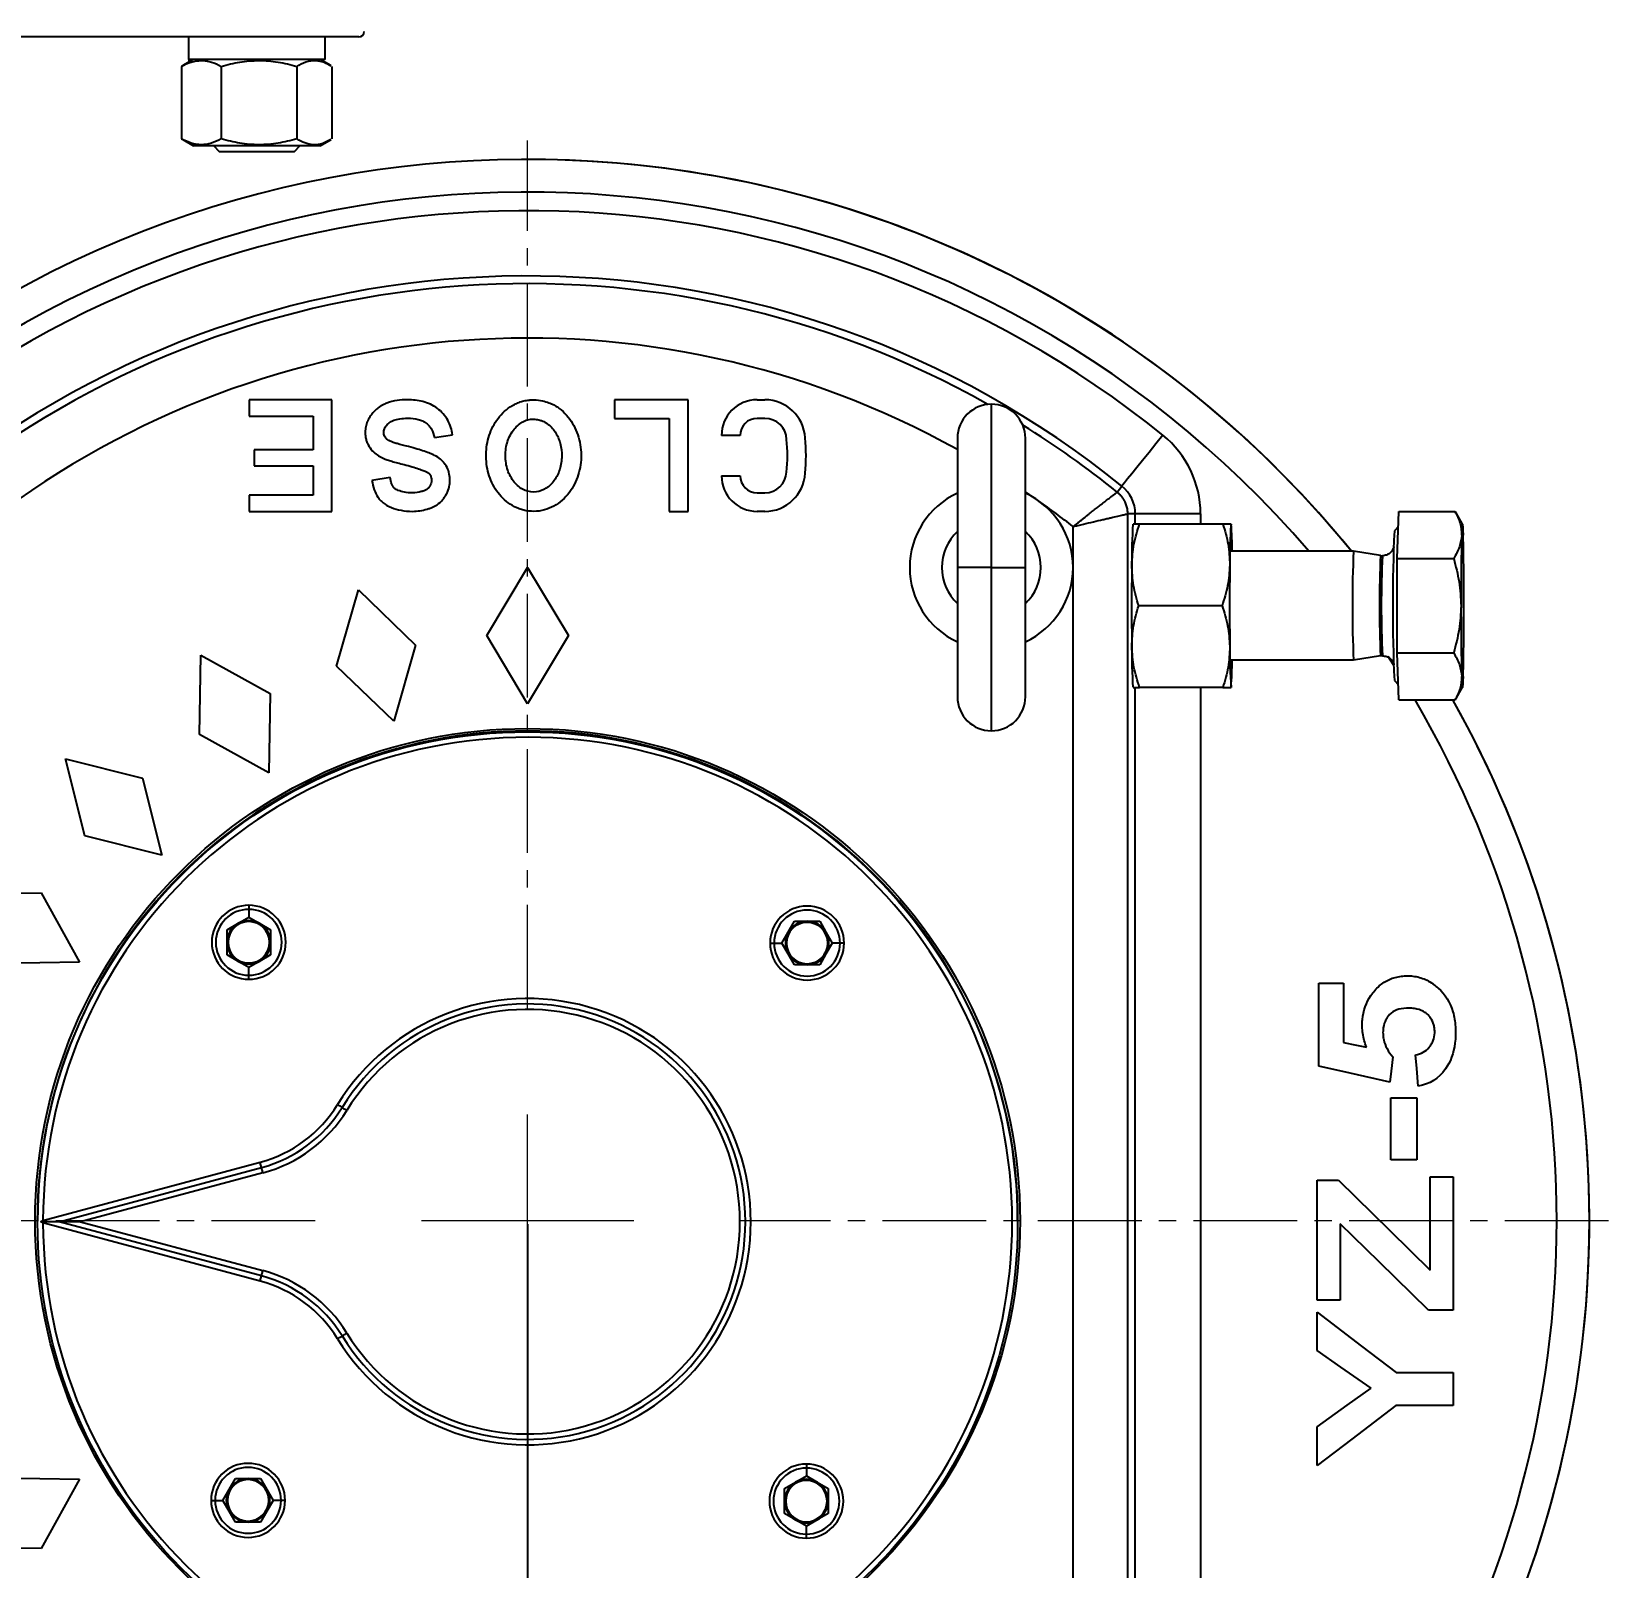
# Model space of a CAD drawing. Header units: millimetres. Extents: x 1663 to 4708, y 540 to 2693.
# Drawn here: x 4024.2 to 4313.8, y 1763.9 to 2046.1 of the extents above; entities that cross this region are included whole.
import ezdxf

# ---------------------------------------------------------------- set-up
doc = ezdxf.new("R2010")
doc.units = ezdxf.units.MM
doc.linetypes.add('CENTER2', pattern=[28.575, 19.05, -3.175, 3.175, -3.175])
doc.linetypes.add('点画线', pattern=[18, 12, -2, 2, -2])
doc.layers.add('中心线层', color=1, linetype='点画线', lineweight=18)
doc.styles.get("Standard").update_dxf_attribs({"font": 'arial.ttf'})
doc.styles.add('TH_GBDIM', font='simplex.shx', dxfattribs={"width": 0.707, "bigfont": 'hzfs.shx'})
doc.dimstyles.new('ISO-25$0', dxfattribs={"dimtxt": 2.5, "dimasz": 2.5, "dimexe": 1.25, "dimexo": 0.625, "dimtad": 1, "dimtxsty": 'Standard', "dimcen": 2.5, "dimdle": 5, "dimadec": 0, "dimazin": 0, "dimtfac": 1, "dimtmove": 0, "dimatfit": 3, "dimfxl": 0, "dimarcsym": 0})

# ---------------------------------------------------------------- blocks, each defined once
blk = doc.blocks.new('*U46')
at = {"layer": '中心线层', "color": 0, "linetype": 'CENTER2', "transparency": 16777216}
for p, q in [((0, 39), (0, 198.5)), ((-198.5, 0), (-39, 0)), ((39, 0), (198.5, 0)), ((0, -198.5), (0, -39))]:
    blk.add_line(p, q, dxfattribs=at)
at = {"layer": '中心线层', "color": 0, "linetype": 'Continuous', "transparency": 16777216}
for p, q in [((0, -19.5), (0, 19.5)), ((-19.5, 0), (19.5, 0))]:
    blk.add_line(p, q, dxfattribs=at)
blk = doc.blocks.new('*D70')
at = {"color": 1, "linetype": 'Continuous', "transparency": 16777216}
for p, q in [((3935.26, 1826.95), (3935.26, 1598.27)), ((4115.26, 1826.95), (4115.26, 1598.27)), ((4108.26, 1599.52), (3942.26, 1599.52))]:
    blk.add_line(p, q, dxfattribs=at)
at = {"color": 1, "transparency": 16777216}
for points in [[(3942.26, 1600.69), (3942.26, 1598.35), (3935.26, 1599.52)], [(4108.26, 1600.69), (4108.26, 1598.35), (4115.26, 1599.52)]]:
    blk.add_solid(points, dxfattribs=at)
at = {"layer": 'Defpoints', "color": 0, "transparency": 16777216}
for p in [(3935.26, 1827.57), (4115.26, 1827.57), (3935.26, 1599.52)]:
    blk.add_point(p, dxfattribs=at)
at = {"color": 1, "lineweight": 30, "transparency": 16777216, "insert": (4025.26, 1608.02), "char_height": 15, "attachment_point": 5, "style": 'TH_GBDIM'}
blk.add_mtext('180', dxfattribs=at)

msp = doc.modelspace()

# ---------------------------------------------------------------- linework, layer by layer
at = {"color": 7, "linetype": 'Continuous', "lineweight": 25}
for p, q in [((4084.261, 2045.071), (3786.261, 2045.071)), ((4052.987, 2045.051), (4052.987, 2040.951)), ((4078.087, 2040.951), (4078.087, 2045.051)), ((4051.929, 2039.782), (4051.688, 2039.663)), ((4051.688, 2039.663), (4051.688, 2026.34)), ((4053.912, 2040.951), (4051.918, 2039.8)), ((4078.087, 2040.951), (4052.987, 2040.951)), ((4053.078, 2040.951), (4053.024, 2040.438)), ((4059.004, 2039.663), (4059.004, 2026.34)), ((4072.853, 2039.663), (4072.853, 2026.34)), ((4079.156, 2039.8), (4077.162, 2040.951)), ((4079.386, 2026.34), (4079.386, 2039.663)), ((4051.688, 2026.34), (4051.929, 2026.225)), ((4051.916, 2026.204), (4053.912, 2025.051)), ((4077.162, 2025.051), (4053.912, 2025.051)), ((4057.62, 2025.051), (4058.62, 2024.051)), ((4072.455, 2024.051), (4073.455, 2025.051)), ((4077.162, 2025.051), (4079.158, 2026.204)), ((4058.62, 2024.051), (4072.455, 2024.051)), ((4079.293, 1978.413), (4064.133, 1978.413)), ((4064.133, 1978.413), (4064.133, 1975.423)), ((4079.293, 1957.904), (4079.293, 1978.413)), ((4144.722, 1978.406), (4131.245, 1978.406)), ((4131.245, 1978.406), (4131.245, 1974.962)), ((4144.722, 1957.904), (4144.722, 1978.406)), ((4157.421, 1978.404), (4158.845, 1978.404)), ((4064.133, 1975.423), (4075.854, 1975.423)), ((4075.854, 1975.423), (4075.854, 1969.233)), ((4131.245, 1974.962), (4141.278, 1974.962)), ((4141.278, 1974.962), (4141.278, 1957.904)), ((4158.845, 1974.987), (4157.421, 1974.987)), ((4098.141, 1971.449), (4101.489, 1971.971)), ((4154.289, 1971.855), (4150.872, 1971.855)), ((4194.184, 1971.343), (4194.184, 1947.593)), ((4206.684, 1947.593), (4206.684, 1971.343)), ((4065.071, 1969.233), (4065.071, 1966.244)), ((4075.854, 1969.233), (4065.071, 1969.233)), ((4065.071, 1966.244), (4075.854, 1966.244)), ((4075.854, 1966.244), (4075.854, 1960.893)), ((4090.029, 1964.131), (4086.683, 1963.602)), ((4150.872, 1964.453), (4154.289, 1964.453)), ((4064.133, 1960.893), (4064.133, 1957.904)), ((4075.854, 1960.893), (4064.133, 1960.893)), ((4157.421, 1961.321), (4158.845, 1961.321)), ((4223.513, 1961.454), (4224.406, 1962.558)), ((4064.133, 1957.904), (4079.293, 1957.904)), ((4141.278, 1957.904), (4144.722, 1957.904)), ((4158.845, 1957.904), (4157.421, 1957.904)), ((4274.984, 1949.231), (4275.245, 1957.891)), ((4275.245, 1957.891), (4285.604, 1957.891)), ((4285.748, 1957.595), (4285.604, 1957.891)), ((4215.434, 1947.593), (4215.434, 1955.107)), ((4225.433, 1957.432), (4225.433, 1697.709)), ((4226.853, 1957.432), (4225.433, 1957.432)), ((4238.851, 1957.432), (4226.853, 1957.432)), ((4242.955, 1955.571), (4227.637, 1955.571)), ((4275.159, 1955.037), (4274.441, 1954.319)), ((4286.952, 1955.564), (4285.772, 1957.608)), ((4266.947, 1950.571), (4244.455, 1950.571)), ((4271.902, 1949.786), (4266.947, 1950.571)), ((4274.984, 1949.231), (4285.342, 1949.231)), ((4274.984, 1931.91), (4274.984, 1949.231)), ((4107.761, 1935.071), (4115.261, 1947.571)), ((4115.261, 1947.571), (4122.761, 1935.071)), ((4194.184, 1947.593), (4194.184, 1923.843)), ((4206.684, 1923.843), (4206.684, 1947.593)), ((4215.434, 1707.548), (4215.434, 1947.593)), ((4080.194, 1929.467), (4084.203, 1943.482)), ((4084.203, 1943.482), (4094.683, 1933.349)), ((4242.804, 1940.571), (4227.486, 1940.571)), ((4115.261, 1922.571), (4107.761, 1935.071)), ((4122.761, 1935.071), (4115.261, 1922.571)), ((4094.683, 1933.349), (4090.673, 1919.334)), ((4274.984, 1931.91), (4285.342, 1931.91)), ((4275.245, 1923.25), (4274.984, 1931.91)), ((4055.016, 1916.918), (4055.261, 1931.494)), ((4055.261, 1931.494), (4068.006, 1924.418)), ((4090.673, 1919.334), (4080.194, 1929.467)), ((4266.947, 1930.571), (4244.455, 1930.571)), ((4271.902, 1931.355), (4266.947, 1930.571)), ((4274.441, 1926.823), (4275.159, 1926.105)), ((4068.006, 1924.418), (4067.761, 1909.843)), ((4242.955, 1925.571), (4227.637, 1925.571)), ((4275.245, 1923.25), (4285.604, 1923.25)), ((4285.604, 1923.25), (4285.748, 1923.547)), ((4285.772, 1923.533), (4286.952, 1925.578)), ((4067.761, 1909.843), (4055.016, 1916.918)), ((4033.944, 1898.281), (4030.408, 1912.423)), ((4030.408, 1912.423), (4044.55, 1908.888)), ((4044.55, 1908.888), (4048.086, 1894.746)), ((4048.086, 1894.746), (4033.944, 1898.281)), ((4011.338, 1887.571), (4025.913, 1887.816)), ((4025.913, 1887.816), (4032.989, 1875.071)), ((4062.064, 1882.189), (4064.064, 1883.344)), ((4064.064, 1884.784), (4064.064, 1883.344)), ((4064.064, 1883.344), (4066.064, 1882.189)), ((4163.13, 1880.589), (4164.285, 1882.589)), ((4164.285, 1882.589), (4166.595, 1882.589)), ((4166.595, 1882.589), (4168.904, 1882.589)), ((4168.904, 1882.589), (4170.059, 1880.589)), ((4060.064, 1881.034), (4062.064, 1882.189)), ((4060.064, 1878.725), (4060.064, 1881.034)), ((4066.064, 1882.189), (4068.064, 1881.034)), ((4068.064, 1881.034), (4068.064, 1878.725)), ((4161.976, 1878.589), (4163.13, 1880.589)), ((4170.059, 1880.589), (4171.213, 1878.589)), ((4060.064, 1876.416), (4060.064, 1878.725)), ((4068.064, 1878.725), (4068.064, 1876.416)), ((4160.536, 1878.589), (4161.976, 1878.589)), ((4163.13, 1876.589), (4161.976, 1878.589)), ((4171.213, 1878.589), (4170.059, 1876.589)), ((4172.653, 1878.589), (4171.213, 1878.589)), ((4032.989, 1875.071), (4018.413, 1874.825)), ((4062.064, 1875.261), (4060.064, 1876.416)), ((4064.064, 1874.106), (4062.064, 1875.261)), ((4066.064, 1875.261), (4064.064, 1874.106)), ((4064.064, 1872.666), (4064.064, 1874.106)), ((4068.064, 1876.416), (4066.064, 1875.261)), ((4164.285, 1874.589), (4163.13, 1876.589)), ((4166.595, 1874.589), (4164.285, 1874.589)), ((4168.904, 1874.589), (4166.595, 1874.589)), ((4170.059, 1876.589), (4168.904, 1874.589)), ((4260.6, 1855.961), (4260.6, 1871.237)), ((4260.6, 1871.237), (4265.09, 1871.237)), ((4265.09, 1871.237), (4265.09, 1860.339)), ((4273.8, 1838.781), (4273.8, 1850.127)), ((4273.8, 1850.127), (4278.591, 1850.127)), ((4278.591, 1850.127), (4278.591, 1838.781)), ((4026.261, 1827.623), (4066.134, 1838.307)), ((4029.261, 1827.392), (4066.393, 1837.341)), ((4066.652, 1836.375), (4033.125, 1827.392)), ((4278.591, 1838.781), (4273.8, 1838.781)), ((4260.261, 1812.946), (4260.261, 1834.997)), ((4260.261, 1834.997), (4264.182, 1834.997)), ((4281.047, 1835.629), (4285.261, 1835.629)), ((4281.047, 1818.495), (4281.047, 1835.629)), ((4285.261, 1835.629), (4285.261, 1811.158)), ((4026.323, 1827.392), (4025.829, 1827.392)), ((4029.261, 1827.392), (4026.323, 1827.392)), ((4066.393, 1817.442), (4029.261, 1827.392)), ((4033.125, 1827.392), (4029.261, 1827.392)), ((4033.125, 1827.392), (4066.652, 1818.408)), ((4066.134, 1816.476), (4026.261, 1827.16)), ((4264.489, 1826.981), (4264.489, 1812.946)), ((4264.489, 1812.946), (4260.261, 1812.946)), ((4260.261, 1803.743), (4260.261, 1810.749)), ((4285.261, 1811.158), (4280.708, 1811.158)), ((4274.773, 1799.674), (4285.261, 1799.674)), ((4285.261, 1799.674), (4285.261, 1793.608)), ((4285.261, 1793.608), (4274.741, 1793.608)), ((4260.261, 1782.571), (4260.261, 1789.7)), ((4166.458, 1782.117), (4166.458, 1780.677)), ((4018.413, 1780.316), (4032.989, 1780.071)), ((4032.989, 1780.071), (4025.913, 1767.325)), ((4059.309, 1776.195), (4060.464, 1778.195)), ((4060.464, 1778.195), (4061.618, 1780.195)), ((4061.618, 1780.195), (4063.928, 1780.195)), ((4063.928, 1780.195), (4066.237, 1780.195)), ((4066.237, 1780.195), (4067.392, 1778.195)), ((4067.392, 1778.195), (4068.547, 1776.195)), ((4162.458, 1778.368), (4164.458, 1779.522)), ((4162.458, 1776.058), (4162.458, 1778.368)), ((4164.458, 1779.522), (4166.458, 1780.677)), ((4166.458, 1780.677), (4168.458, 1779.522)), ((4168.458, 1779.522), (4170.458, 1778.368)), ((4170.458, 1778.368), (4170.458, 1776.058)), ((4057.869, 1776.195), (4059.309, 1776.195)), ((4060.464, 1774.195), (4059.309, 1776.195)), ((4068.547, 1776.195), (4067.392, 1774.195)), ((4069.987, 1776.195), (4068.547, 1776.195)), ((4162.458, 1773.749), (4162.458, 1776.058)), ((4170.458, 1776.058), (4170.458, 1773.749)), ((4061.618, 1772.195), (4060.464, 1774.195)), ((4067.392, 1774.195), (4066.237, 1772.195)), ((4164.458, 1772.594), (4162.458, 1773.749)), ((4166.458, 1771.439), (4164.458, 1772.594)), ((4168.458, 1772.594), (4166.458, 1771.439)), ((4170.458, 1773.749), (4168.458, 1772.594)), ((4063.928, 1772.195), (4061.618, 1772.195)), ((4066.237, 1772.195), (4063.928, 1772.195)), ((4166.458, 1769.999), (4166.458, 1771.439)), ((4025.913, 1767.325), (4011.338, 1767.571))]:
    msp.add_line(p, q, dxfattribs=at)
at = {"color": 8, "linetype": 'Continuous', "lineweight": 25}
for p, q in [((4200.434, 1947.593), (4200.434, 1977.593)), ((4209.115, 1959.826), (4206.684, 1961.518)), ((4226.853, 1955.571), (4226.853, 1957.432)), ((4238.851, 1957.432), (4238.851, 1955.571)), ((4200.434, 1947.593), (4194.184, 1947.593)), ((4200.434, 1917.593), (4200.434, 1947.593)), ((4200.434, 1947.593), (4206.684, 1947.593)), ((4274.299, 1929.688), (4273.294, 1931.236)), ((4226.853, 1729.571), (4226.853, 1925.571)), ((4238.851, 1925.571), (4238.851, 1729.571)), ((4064.064, 1885.525), (4064.064, 1884.784)), ((4159.795, 1878.589), (4160.536, 1878.589)), ((4173.395, 1878.589), (4172.653, 1878.589)), ((4064.064, 1871.925), (4064.064, 1872.666)), ((4166.458, 1782.858), (4166.458, 1782.117)), ((4057.128, 1776.195), (4057.869, 1776.195)), ((4070.728, 1776.195), (4069.987, 1776.195)), ((4166.458, 1769.258), (4166.458, 1769.999))]:
    msp.add_line(p, q, dxfattribs=at)
at = {"color": 7, "linetype": 'Continuous', "lineweight": 25, "flags": 128}
for points in [[(4231.95, 1971.888), (4230.654, 1970.286), (4229.397, 1968.731), (4228.215, 1967.27), (4227.145, 1965.946), (4226.217, 1964.798), (4225.46, 1963.862), (4224.895, 1963.164), (4224.541, 1962.725), (4224.406, 1962.558)], [(4286.813, 1953.561), (4286.843, 1954.429), (4286.876, 1955.06), (4286.909, 1955.442), (4286.944, 1955.571), (4286.978, 1955.442), (4287.011, 1955.06), (4287.044, 1954.429), (4287.075, 1953.561)], [(4287.075, 1927.58), (4287.044, 1926.712), (4287.011, 1926.082), (4286.978, 1925.699), (4286.944, 1925.571), (4286.909, 1925.699), (4286.876, 1926.082), (4286.843, 1926.712), (4286.813, 1927.58)], [(4265.09, 1860.339), (4267.468, 1859.834), (4269.336, 1859.437)], [(4274.178, 1857.688), (4273.863, 1855.063), (4273.615, 1853.001)], [(4278.834, 1852.308), (4278.554, 1855.528), (4278.335, 1858.058)], [(4273.615, 1853.001), (4266.327, 1854.659), (4260.6, 1855.961)], [(4081.207, 1848.375), (4081.19, 1848.385), (4081.142, 1848.415), (4081.063, 1848.463), (4080.957, 1848.528), (4080.828, 1848.608), (4080.681, 1848.699), (4080.521, 1848.797), (4080.355, 1848.899)], [(4081.207, 1848.375), (4081.223, 1848.365), (4081.271, 1848.335), (4081.35, 1848.286), (4081.456, 1848.221), (4081.585, 1848.142), (4081.732, 1848.051), (4081.892, 1847.952), (4082.058, 1847.85)], [(4066.393, 1837.341), (4066.388, 1837.36), (4066.373, 1837.415), (4066.349, 1837.504), (4066.317, 1837.624), (4066.278, 1837.77), (4066.233, 1837.937), (4066.185, 1838.118), (4066.134, 1838.307)], [(4066.652, 1836.375), (4066.601, 1836.564), (4066.553, 1836.745), (4066.508, 1836.912), (4066.469, 1837.058), (4066.437, 1837.178), (4066.413, 1837.267), (4066.398, 1837.322), (4066.393, 1837.341)], [(4264.182, 1834.997), (4273.626, 1825.756), (4281.047, 1818.495)], [(4026.323, 1827.392), (4026.316, 1827.42), (4026.308, 1827.449), (4026.3, 1827.477), (4026.293, 1827.506), (4026.285, 1827.535), (4026.277, 1827.565), (4026.269, 1827.594), (4026.261, 1827.623)], [(4026.261, 1827.16), (4026.269, 1827.189), (4026.277, 1827.218), (4026.285, 1827.248), (4026.293, 1827.277), (4026.3, 1827.306), (4026.308, 1827.334), (4026.316, 1827.363), (4026.323, 1827.392)], [(4280.708, 1811.158), (4271.625, 1820.019), (4264.489, 1826.981)], [(4066.134, 1816.476), (4066.185, 1816.665), (4066.233, 1816.846), (4066.278, 1817.013), (4066.317, 1817.159), (4066.349, 1817.279), (4066.373, 1817.369), (4066.388, 1817.423), (4066.393, 1817.442)], [(4066.393, 1817.442), (4066.398, 1817.461), (4066.413, 1817.516), (4066.437, 1817.605), (4066.469, 1817.725), (4066.508, 1817.871), (4066.553, 1818.038), (4066.601, 1818.22), (4066.652, 1818.408)], [(4260.261, 1810.749), (4268.388, 1804.547), (4274.773, 1799.674)], [(4080.355, 1805.884), (4080.521, 1805.986), (4080.681, 1806.085), (4080.828, 1806.175), (4080.957, 1806.255), (4081.063, 1806.32), (4081.142, 1806.368), (4081.19, 1806.398), (4081.207, 1806.408)], [(4081.207, 1806.408), (4081.223, 1806.418), (4081.271, 1806.448), (4081.35, 1806.497), (4081.456, 1806.562), (4081.585, 1806.642), (4081.732, 1806.732), (4081.892, 1806.831), (4082.058, 1806.933)], [(4270.155, 1796.791), (4264.614, 1800.684), (4260.261, 1803.743)], [(4260.261, 1789.7), (4265.802, 1793.671), (4270.155, 1796.791)], [(4274.741, 1793.608), (4266.632, 1787.427), (4260.261, 1782.571)]]:
    msp.add_lwpolyline(points, dxfattribs=at)
at = {"color": 7, "linetype": 'Continuous', "lineweight": 25}
for centre, radius in [((4115.261, 1827.571), 90.437), ((4115.261, 1827.392), 90)]:
    msp.add_circle(centre, radius, dxfattribs=at)
for centre, radius, start, end in [((4084.261, 2046.071), 1, 270, 0), ((4115.261, 1827.571), 195, 39.1069, 123.45501), ((4115.261, 1827.571), 195, 39.1069, 90), ((4115.261, 1827.571), 173.592, 51.04259, 127.38681), ((4157.421, 1971.855), 6.549, 90, 180), ((4158.845, 1971.001), 7.403, 3.06427, 90), ((4200.434, 1971.343), 6.25, 90, 180), ((4200.434, 1971.343), 6.25, 0, 90), ((4157.421, 1971.855), 3.132, 90, 180), ((4158.843, 1970.996), 3.991, 1.6313, 89.97214), ((4131.715, 1968.144), 31.258, 354.44316, 5.44553), ((4131.933, 1968.154), 34.457, 354.59957, 5.40043), ((4220.261, 1957.432), 18.59, 0, 51.04259), ((4157.421, 1964.453), 6.549, 180, 270), ((4157.421, 1964.453), 3.132, 180, 270), ((4158.845, 1965.307), 3.986, 270, 357.2677), ((4158.845, 1965.307), 7.403, 270, 356.93573), ((4200.434, 1947.593), 15, 114.62432, 245.37568), ((4200.434, 1947.593), 15, 294.62432, 65.37568), ((4220.261, 1957.432), 6.592, 0, 51.04259), ((4115.261, 1827.571), 162.173, 51.85219, 54.63893), ((4314.102, 1949.254), 87.888, 175.88319, 180.77166), ((4325.513, 1949.367), 81.305, 175.62383, 180.91341), ((4202.118, 1951.415), 42.531, 358.86253, 5.60726), ((4200.434, 1947.593), 9.1, 133.37837, 226.62163), ((4200.434, 1947.593), 9.1, 313.37837, 46.62163), ((4589.35, 1940.571), 315.208, 177.50024, 182.49976), ((4791.044, 1941.985), 504.364, 178.68479, 180.16062), ((3783.071, 1941.987), 504.137, 359.83905, 1.31554), ((4497.441, 1940.571), 230.711, 177.51578, 182.48422), ((4484.291, 1940.571), 212.589, 177.5156, 182.4844), ((4272.246, 1951.957), 2.198, 260.99777, 270.00255), ((4484.023, 1940.571), 211.977, 177.51574, 182.48426), ((5018.393, 1940.571), 792.207, 179.45756, 180.54244), ((5036.333, 1940.571), 792.15, 179.457521, 180.542479), ((4791.044, 1939.157), 504.365, 179.83939, 181.31521), ((3783.07, 1939.155), 504.137, 358.68446, 0.16095), ((4314.102, 1931.887), 87.888, 179.22834, 184.11681), ((4325.513, 1931.775), 81.304, 179.08657, 184.37619), ((4184.857, 1930.4), 59.784, 355.36661, 0.1636), ((4272.246, 1929.183), 2.2, 90.00128, 98.9984), ((4200.434, 1923.843), 6.25, 180, 270), ((4200.434, 1923.843), 6.25, 270, 0), ((4115.261, 1827.571), 195, 337.5438, 29.38424), ((4115.261, 1827.571), 195, 330.61576, 29.38424), ((4115.261, 1827.571), 195, 330.61576, 29.38424), ((4115.261, 1827.571), 90, 90, 180.05702), ((4115.261, 1827.571), 90, 359.94298, 90), ((4115.261, 1827.392), 89, 180.14904, 179.85096), ((4064.064, 1878.725), 6.8, 90, 180), ((4064.064, 1878.725), 6.8, 270, 90), ((4166.595, 1878.589), 6.8, 90, 180), ((4166.595, 1878.589), 6.8, 0, 90), ((4064.064, 1878.725), 6.059, 90, 270), ((4064.064, 1878.725), 3.8, 0, 180), ((4064.064, 1878.725), 4, 60, 120), ((4064.064, 1878.725), 6.059, 270, 90), ((4166.595, 1878.589), 6.059, 0, 180), ((4166.595, 1878.589), 4, 90, 150), ((4166.595, 1878.589), 4, 30, 90), ((4064.064, 1878.725), 4, 120, 180), ((4064.064, 1878.725), 4, 0, 60), ((4166.595, 1878.589), 4, 150, 210), ((4166.595, 1878.589), 3.8, 90, 270), ((4166.595, 1878.589), 3.8, 270, 90), ((4166.595, 1878.589), 4, 330, 30), ((4064.064, 1878.725), 6.8, 180, 270), ((4064.064, 1878.725), 4, 180, 240), ((4064.064, 1878.725), 3.8, 180, 0), ((4064.064, 1878.725), 4, 300, 0), ((4166.595, 1878.589), 6.8, 180, 0), ((4166.595, 1878.589), 6.059, 180, 0), ((4064.064, 1878.725), 4, 240, 300), ((4166.595, 1878.589), 4, 210, 270), ((4166.595, 1878.589), 4, 270, 330), ((4115.261, 1827.392), 41, 211.63989, 148.36011), ((4115.261, 1827.392), 40, 211.63989, 148.36011), ((4115.261, 1827.392), 39, 211.63989, 148.36011), ((4059.923, 1861.489), 24, 285, 328.36011), ((4059.923, 1861.489), 25, 285, 328.36011), ((4059.923, 1861.489), 26, 285, 328.36011), ((4059.923, 1793.294), 24, 31.63989, 75), ((4059.923, 1793.294), 25, 31.63989, 75), ((4059.923, 1793.294), 26, 31.63989, 75), ((4063.928, 1776.195), 6.8, 0, 180), ((4063.928, 1776.195), 6.059, 0, 180), ((4166.458, 1776.058), 6.8, 90, 270), ((4166.458, 1776.058), 6.059, 90, 270), ((4166.458, 1776.058), 6.8, 0, 90), ((4166.458, 1776.058), 6.059, 270, 90), ((4063.928, 1776.195), 4, 150, 210), ((4063.928, 1776.195), 3.8, 90, 270), ((4063.928, 1776.195), 4, 90, 150), ((4063.928, 1776.195), 4, 30, 90), ((4063.928, 1776.195), 3.8, 270, 90), ((4063.928, 1776.195), 4, 330, 30), ((4166.458, 1776.058), 4, 120, 180), ((4166.458, 1776.058), 3.8, 0, 180), ((4166.458, 1776.058), 4, 60, 120), ((4166.458, 1776.058), 4, 0, 60), ((4063.928, 1776.195), 6.8, 180, 270), ((4063.928, 1776.195), 6.059, 180, 0), ((4063.928, 1776.195), 6.8, 270, 0), ((4166.458, 1776.058), 4, 180, 240), ((4166.458, 1776.058), 3.8, 180, 0), ((4166.458, 1776.058), 6.8, 270, 0), ((4166.458, 1776.058), 4, 300, 0), ((4063.928, 1776.195), 4, 210, 270), ((4063.928, 1776.195), 4, 270, 330), ((4166.458, 1776.058), 4, 240, 300)]:
    msp.add_arc(centre, radius, start, end, dxfattribs=at)
at = {"color": 8, "linetype": 'Continuous', "lineweight": 25}
for radius, start, end in [(189, 40.60147, 124.66541), (185.59, 51.04259, 125.39662), (172.172, 60.59444, 127.38681), (162.173, 60.87875, 127.38681), (172.172, 51.04259, 58.11934), (189, 329.58625, 30.41375)]:
    msp.add_arc((4115.261, 1827.571), radius, start, end, dxfattribs=at)
at = {"color": 7, "linetype": 'Continuous', "lineweight": 25}
for points, knots in [([(4051.688, 2039.663), (4052.285, 2039.99), (4052.887, 2040.259), (4054.103, 2040.632), (4054.717, 2040.734), (4055.65, 2040.735), (4055.962, 2040.71), (4056.58, 2040.612), (4056.887, 2040.54), (4057.803, 2040.26), (4058.406, 2039.99), (4059.004, 2039.663)], [0, 0, 0, 0, 0.25, 0.25, 0.5, 0.5, 0.625, 0.625, 0.75, 0.75, 1, 1, 1, 1]), ([(4059.004, 2039.663), (4060.134, 2039.99), (4061.273, 2040.259), (4063.575, 2040.632), (4064.737, 2040.734), (4066.504, 2040.735), (4067.095, 2040.71), (4068.265, 2040.612), (4068.846, 2040.54), (4070.579, 2040.26), (4071.721, 2039.99), (4072.853, 2039.663)], [0, 0, 0, 0, 0.25, 0.25, 0.5, 0.5, 0.625, 0.625, 0.75, 0.75, 1, 1, 1, 1]), ([(4072.853, 2039.663), (4073.42, 2039.973), (4074.566, 2040.599), (4076.265, 2040.825), (4077.807, 2040.516), (4078.723, 2040.013), (4079.145, 2039.782)], [0, 0, 0, 0, 0.27487, 0.5557011, 0.7950175, 1, 1, 1, 1]), ([(4059.004, 2026.34), (4058.406, 2026.013), (4057.805, 2025.744), (4056.589, 2025.371), (4055.975, 2025.269), (4055.042, 2025.267), (4054.729, 2025.292), (4054.111, 2025.39), (4053.804, 2025.463), (4052.889, 2025.743), (4052.286, 2026.013), (4051.688, 2026.34)], [0, 0, 0, 0, 0.25, 0.25, 0.5, 0.5, 0.625, 0.625, 0.75, 0.75, 1, 1, 1, 1]), ([(4072.853, 2026.34), (4071.722, 2026.013), (4070.583, 2025.744), (4068.282, 2025.371), (4067.119, 2025.269), (4065.353, 2025.267), (4064.761, 2025.292), (4063.591, 2025.39), (4063.01, 2025.463), (4061.277, 2025.743), (4060.136, 2026.013), (4059.004, 2026.34)], [0, 0, 0, 0, 0.25, 0.25, 0.5, 0.5, 0.625, 0.625, 0.75, 0.75, 1, 1, 1, 1]), ([(4079.146, 2026.225), (4078.658, 2025.961), (4077.591, 2025.384), (4075.974, 2025.177), (4074.35, 2025.511), (4073.355, 2026.062), (4072.853, 2026.34)], [0, 0, 0, 0, 0.23618419, 0.51698793, 0.75628114, 1, 1, 1, 1]), ([(4093.222, 1978.396), (4092.563, 1978.403), (4091.92, 1978.367), (4090.658, 1978.181), (4090.032, 1978.029), (4089.112, 1977.67), (4088.806, 1977.527), (4088.359, 1977.271), (4088.211, 1977.179), (4087.994, 1977.029), (4087.919, 1976.975), (4087.826, 1976.906), (4087.798, 1976.885), (4087.742, 1976.842), (4087.714, 1976.819), (4087.458, 1976.616), (4087.237, 1976.417), (4086.814, 1975.976), (4086.613, 1975.733), (4086.247, 1975.206), (4086.081, 1974.918), (4085.803, 1974.313), (4085.691, 1973.995), (4085.527, 1973.342), (4085.477, 1973.014), (4085.45, 1972.606), (4085.447, 1972.525), (4085.444, 1972.403), (4085.443, 1972.364), (4085.443, 1972.28), (4085.444, 1972.214), (4085.453, 1971.931), (4085.476, 1971.701), (4085.559, 1971.239), (4085.619, 1971.009), (4085.771, 1970.563), (4085.865, 1970.345), (4086.185, 1969.728), (4086.453, 1969.362), (4087.031, 1968.741), (4087.342, 1968.483), (4087.971, 1968.049), (4088.292, 1967.87), (4088.614, 1967.717)], [0, 0, 0, 0, 0.125, 0.125, 0.25, 0.25, 0.3125, 0.3125, 0.34375, 0.34375, 0.359375, 0.359375, 0.3671875, 0.3671875, 0.375, 0.375, 0.4375, 0.4375, 0.5, 0.5, 0.5625, 0.5625, 0.625, 0.625, 0.6875, 0.6875, 0.703125, 0.703125, 0.7109375, 0.7109375, 0.71875, 0.71875, 0.75, 0.75, 0.78125, 0.78125, 0.8125, 0.8125, 0.875, 0.875, 0.9375, 0.9375, 1, 1, 1, 1]), ([(4098.697, 1976.81), (4098.291, 1977.124), (4097.856, 1977.384), (4096.957, 1977.805), (4096.498, 1977.965), (4095.108, 1978.324), (4094.174, 1978.406), (4093.222, 1978.396)], [0, 0, 0, 0, 0.25, 0.25, 0.5, 0.5, 1, 1, 1, 1]), ([(4115.005, 1958.026), (4114.707, 1958.08), (4114.413, 1958.152), (4113.833, 1958.33), (4113.547, 1958.437), (4112.719, 1958.802), (4112.2, 1959.105), (4111.241, 1959.808), (4110.799, 1960.209), (4110.001, 1961.083), (4109.646, 1961.555), (4108.71, 1963.051), (4108.258, 1964.156), (4107.7, 1966.448), (4107.592, 1967.642), (4107.721, 1970.003), (4107.958, 1971.175), (4108.774, 1973.386), (4109.356, 1974.428), (4110.486, 1975.788), (4110.906, 1976.209), (4111.829, 1976.961), (4112.33, 1977.29), (4113.131, 1977.698), (4113.407, 1977.82), (4113.972, 1978.032), (4114.262, 1978.122), (4114.873, 1978.269), (4115.194, 1978.326), (4115.606, 1978.37), (4115.688, 1978.378), (4115.855, 1978.391), (4115.938, 1978.397), (4116.223, 1978.408), (4116.463, 1978.408), (4116.863, 1978.398)], [0, 0, 0, 0, 0.03125, 0.03125, 0.0625, 0.0625, 0.125, 0.125, 0.1875, 0.1875, 0.25, 0.25, 0.375, 0.375, 0.5, 0.5, 0.625, 0.625, 0.75, 0.75, 0.8125, 0.8125, 0.875, 0.875, 0.90625, 0.90625, 0.9375, 0.9375, 0.96875, 0.96875, 0.9765625, 0.9765625, 0.984375, 0.984375, 1, 1, 1, 1]), ([(4116.863, 1978.398), (4117.99, 1978.237), (4118.759, 1978.036), (4119.706, 1977.651), (4119.987, 1977.509), (4120.534, 1977.192), (4120.797, 1977.018), (4122.057, 1976.085), (4122.884, 1975.133), (4123.834, 1973.536), (4124.103, 1972.977), (4124.546, 1971.819), (4124.719, 1971.22), (4125.097, 1969.396), (4125.159, 1968.137), (4124.902, 1965.662), (4124.583, 1964.444), (4123.82, 1962.752), (4123.518, 1962.21), (4122.817, 1961.187), (4122.418, 1960.708), (4121.529, 1959.837), (4121.04, 1959.446), (4119.969, 1958.776), (4119.395, 1958.502), (4118.192, 1958.098), (4117.56, 1957.968), (4116.275, 1957.875), (4115.633, 1957.911), (4115.005, 1958.026)], [0, 0, 0, 0, 0.0625, 0.0625, 0.09375, 0.09375, 0.125, 0.125, 0.25, 0.25, 0.3125, 0.3125, 0.375, 0.375, 0.5, 0.5, 0.625, 0.625, 0.6875, 0.6875, 0.75, 0.75, 0.8125, 0.8125, 0.875, 0.875, 0.9375, 0.9375, 1, 1, 1, 1]), ([(4101.489, 1971.971), (4101.417, 1972.433), (4101.309, 1972.891), (4101.012, 1973.788), (4100.821, 1974.227), (4100.352, 1975.064), (4100.072, 1975.463), (4099.437, 1976.192), (4099.081, 1976.522), (4098.697, 1976.81)], [0, 0, 0, 0, 0.25, 0.25, 0.5, 0.5, 0.75, 0.75, 1, 1, 1, 1]), ([(4090.043, 1970.79), (4089.682, 1970.963), (4089.407, 1971.157), (4089.011, 1971.591), (4088.893, 1971.829), (4088.829, 1972.213), (4088.828, 1972.349), (4088.847, 1972.611), (4088.868, 1972.739), (4088.931, 1972.982), (4088.975, 1973.102), (4089.083, 1973.333), (4089.147, 1973.443), (4089.376, 1973.768), (4089.572, 1973.969), (4089.933, 1974.254), (4090.064, 1974.344), (4090.351, 1974.506), (4090.506, 1974.578), (4091.009, 1974.771), (4091.388, 1974.865), (4092.24, 1974.987), (4092.708, 1975.014), (4093.221, 1975.007)], [0, 0, 0, 0, 0.125, 0.125, 0.25, 0.25, 0.3125, 0.3125, 0.375, 0.375, 0.4375, 0.4375, 0.5, 0.5, 0.625, 0.625, 0.6875, 0.6875, 0.75, 0.75, 0.875, 0.875, 1, 1, 1, 1]), ([(4093.221, 1975.007), (4093.957, 1975.017), (4094.608, 1974.952), (4095.462, 1974.734), (4095.725, 1974.641), (4096.209, 1974.414), (4096.433, 1974.278), (4096.633, 1974.123)], [0, 0, 0, 0, 0.5, 0.5, 0.75, 0.75, 1, 1, 1, 1]), ([(4096.633, 1974.123), (4096.755, 1974.032), (4096.849, 1973.953), (4097.03, 1973.785), (4097.117, 1973.696), (4097.361, 1973.417), (4097.504, 1973.215), (4097.878, 1972.548), (4098.05, 1972.034), (4098.141, 1971.449)], [0, 0, 0, 0, 0.125, 0.125, 0.25, 0.25, 0.5, 0.5, 1, 1, 1, 1]), ([(4116.876, 1961.481), (4116.186, 1961.392), (4115.477, 1961.487), (4114.152, 1962.026), (4113.529, 1962.473), (4112.468, 1963.649), (4112.032, 1964.375), (4111.413, 1965.997), (4111.232, 1966.89), (4111.155, 1968.694), (4111.261, 1969.606), (4111.739, 1971.306), (4112.114, 1972.091), (4112.831, 1973.079), (4113.094, 1973.377), (4113.662, 1973.896), (4113.968, 1974.12), (4114.607, 1974.482), (4114.94, 1974.623), (4115.443, 1974.762), (4115.614, 1974.797), (4115.855, 1974.829), (4115.904, 1974.835), (4115.98, 1974.842), (4116.005, 1974.845), (4116.057, 1974.849), (4116.083, 1974.851), (4116.146, 1974.855), (4116.178, 1974.857), (4116.311, 1974.859), (4116.41, 1974.859), (4116.561, 1974.856)], [0, 0, 0, 0, 0.125, 0.125, 0.25, 0.25, 0.375, 0.375, 0.5, 0.5, 0.625, 0.625, 0.75, 0.75, 0.8125, 0.8125, 0.875, 0.875, 0.9375, 0.9375, 0.96875, 0.96875, 0.9765625, 0.9765625, 0.9804688, 0.9804688, 0.984375, 0.984375, 0.9921875, 0.9921875, 1, 1, 1, 1]), ([(4116.561, 1974.856), (4116.964, 1974.794), (4117.272, 1974.73), (4117.746, 1974.608), (4117.909, 1974.553), (4118.185, 1974.441), (4118.298, 1974.385), (4118.581, 1974.226), (4118.721, 1974.136), (4119.409, 1973.647), (4119.903, 1973.127), (4120.716, 1971.891), (4121.036, 1971.176), (4121.458, 1969.646), (4121.56, 1968.832), (4121.533, 1967.207), (4121.406, 1966.397), (4120.934, 1964.89), (4120.593, 1964.192), (4119.742, 1963.004), (4119.231, 1962.509), (4118.11, 1961.788), (4117.496, 1961.561), (4116.876, 1961.481)], [0, 0, 0, 0, 0.03125, 0.03125, 0.0625, 0.0625, 0.09375, 0.09375, 0.125, 0.125, 0.25, 0.25, 0.375, 0.375, 0.5, 0.5, 0.625, 0.625, 0.75, 0.75, 0.875, 0.875, 1, 1, 1, 1]), ([(4093.396, 1969.801), (4092.574, 1970.001), (4091.886, 1970.183), (4091.056, 1970.427), (4090.814, 1970.504), (4090.499, 1970.611), (4090.405, 1970.644), (4090.229, 1970.711), (4090.144, 1970.746), (4090.043, 1970.79)], [0, 0, 0, 0, 0.5, 0.5, 0.75, 0.75, 0.875, 0.875, 1, 1, 1, 1]), ([(4098.175, 1968.198), (4097.939, 1968.314), (4097.667, 1968.434), (4097.038, 1968.684), (4096.684, 1968.812), (4095.498, 1969.211), (4094.548, 1969.493), (4093.396, 1969.801)], [0, 0, 0, 0, 0.25, 0.25, 0.5, 0.5, 1, 1, 1, 1]), ([(4088.614, 1967.717), (4088.798, 1967.636), (4088.948, 1967.574), (4089.224, 1967.468), (4089.352, 1967.423), (4089.751, 1967.285), (4090.038, 1967.195), (4090.977, 1966.918), (4091.713, 1966.723), (4092.577, 1966.513)], [0, 0, 0, 0, 0.125, 0.125, 0.25, 0.25, 0.5, 0.5, 1, 1, 1, 1]), ([(4092.577, 1966.513), (4093.636, 1966.229), (4094.523, 1965.965), (4095.566, 1965.613), (4095.866, 1965.503), (4096.233, 1965.357), (4096.342, 1965.312), (4096.531, 1965.229), (4096.611, 1965.191), (4096.672, 1965.161)], [0, 0, 0, 0, 0.5, 0.5, 0.75, 0.75, 0.875, 0.875, 1, 1, 1, 1]), ([(4098.929, 1959.329), (4099.278, 1959.622), (4099.589, 1959.941), (4099.994, 1960.47), (4100.119, 1960.655), (4100.348, 1961.045), (4100.453, 1961.251), (4100.727, 1961.88), (4100.858, 1962.317), (4100.969, 1962.987), (4100.992, 1963.212), (4101.007, 1963.667), (4101.001, 1963.895), (4100.944, 1964.559), (4100.855, 1964.982), (4100.575, 1965.788), (4100.382, 1966.175), (4100.024, 1966.706), (4099.894, 1966.872), (4099.611, 1967.189), (4099.457, 1967.338), (4098.972, 1967.75), (4098.595, 1967.992), (4098.175, 1968.198)], [0, 0, 0, 0, 0.125, 0.125, 0.1875, 0.1875, 0.25, 0.25, 0.375, 0.375, 0.4375, 0.4375, 0.5, 0.5, 0.625, 0.625, 0.75, 0.75, 0.8125, 0.8125, 0.875, 0.875, 1, 1, 1, 1]), ([(4086.683, 1963.602), (4086.884, 1962.33), (4087.23, 1961.318), (4087.892, 1960.324), (4088.041, 1960.136), (4088.375, 1959.779), (4088.562, 1959.609), (4089.175, 1959.133), (4089.655, 1958.857), (4090.252, 1958.608)], [0, 0, 0, 0, 0.5, 0.5, 0.625, 0.625, 0.75, 0.75, 1, 1, 1, 1]), ([(4091.516, 1961.752), (4091.192, 1961.889), (4090.978, 1962.022), (4090.77, 1962.185), (4090.721, 1962.232), (4090.659, 1962.298), (4090.64, 1962.32), (4090.609, 1962.36), (4090.596, 1962.376), (4090.558, 1962.435), (4090.535, 1962.472), (4090.489, 1962.552), (4090.466, 1962.596), (4090.395, 1962.742), (4090.346, 1962.86), (4090.199, 1963.282), (4090.104, 1963.659), (4090.029, 1964.131)], [0, 0, 0, 0, 0.25, 0.25, 0.375, 0.375, 0.4375, 0.4375, 0.5, 0.5, 0.5625, 0.5625, 0.625, 0.625, 0.75, 0.75, 1, 1, 1, 1]), ([(4096.672, 1965.161), (4096.783, 1965.107), (4096.864, 1965.061), (4096.996, 1964.976), (4097.049, 1964.937), (4097.147, 1964.855), (4097.186, 1964.816), (4097.26, 1964.735), (4097.295, 1964.691), (4097.345, 1964.618), (4097.361, 1964.594), (4097.396, 1964.536), (4097.413, 1964.504), (4097.46, 1964.414), (4097.486, 1964.354), (4097.553, 1964.166), (4097.586, 1964.03), (4097.607, 1963.82), (4097.61, 1963.775), (4097.614, 1963.682), (4097.615, 1963.629), (4097.614, 1963.573), (4097.613, 1963.552), (4097.611, 1963.513), (4097.61, 1963.493), (4097.605, 1963.434), (4097.601, 1963.394), (4097.572, 1963.196), (4097.528, 1963.032), (4097.423, 1962.776), (4097.38, 1962.688), (4097.295, 1962.535), (4097.251, 1962.465), (4097.102, 1962.26), (4096.981, 1962.126), (4096.812, 1961.977)], [0, 0, 0, 0, 0.0625, 0.0625, 0.125, 0.125, 0.1875, 0.1875, 0.25, 0.25, 0.28125, 0.28125, 0.3125, 0.3125, 0.375, 0.375, 0.5, 0.5, 0.53125, 0.53125, 0.5625, 0.5625, 0.578125, 0.578125, 0.59375, 0.59375, 0.625, 0.625, 0.75, 0.75, 0.8125, 0.8125, 0.875, 0.875, 1, 1, 1, 1]), ([(4094.095, 1961.293), (4093.551, 1961.303), (4093.074, 1961.353), (4092.224, 1961.511), (4091.854, 1961.619), (4091.516, 1961.752)], [0, 0, 0, 0, 0.5, 0.5, 1, 1, 1, 1]), ([(4096.812, 1961.977), (4096.768, 1961.949), (4096.711, 1961.915), (4096.576, 1961.844), (4096.497, 1961.806), (4096.317, 1961.727), (4096.215, 1961.686), (4096.046, 1961.626), (4095.987, 1961.606), (4095.864, 1961.566), (4095.805, 1961.548), (4095.268, 1961.393), (4094.733, 1961.31), (4094.095, 1961.293)], [0, 0, 0, 0, 0.125, 0.125, 0.25, 0.25, 0.375, 0.375, 0.4375, 0.4375, 0.5, 0.5, 1, 1, 1, 1]), ([(4215.434, 1955.107), (4215.52, 1955.175), (4215.688, 1955.308), (4215.936, 1955.506), (4216.177, 1955.697), (4216.411, 1955.882), (4216.636, 1956.061), (4216.854, 1956.233), (4217.064, 1956.398), (4217.265, 1956.557), (4217.459, 1956.71), (4217.644, 1956.856), (4217.822, 1956.995), (4217.991, 1957.128), (4218.153, 1957.255), (4218.306, 1957.376), (4218.663, 1957.655), (4219.203, 1958.079), (4219.891, 1958.617), (4220.51, 1959.1), (4221.012, 1959.491), (4221.417, 1959.807), (4221.745, 1960.063), (4222.046, 1960.299), (4222.32, 1960.513), (4222.567, 1960.706), (4222.785, 1960.877), (4222.975, 1961.026), (4223.136, 1961.152), (4223.269, 1961.257), (4223.373, 1961.339), (4223.449, 1961.399), (4223.498, 1961.44), (4223.508, 1961.449), (4223.513, 1961.454)], [0, 0, 0, 0, 0.0207622, 0.0409409, 0.0605359, 0.0795471, 0.0979742, 0.1158171, 0.1330756, 0.1497496, 0.1658389, 0.1813433, 0.1962628, 0.2105972, 0.2243465, 0.2375105, 0.2500892, 0.3168053, 0.3807143, 0.4418204, 0.50013, 0.5405068, 0.5805423, 0.6202413, 0.659609, 0.6986507, 0.7373723, 0.7757798, 0.8138795, 0.851678, 0.8891821, 0.9263989, 0.9633357, 1, 1, 1, 1]), ([(4223.513, 1961.454), (4223.573, 1961.404), (4223.692, 1961.305), (4223.862, 1961.146), (4224.026, 1960.981), (4224.18, 1960.809), (4224.327, 1960.63), (4224.465, 1960.446), (4224.595, 1960.257), (4224.715, 1960.063), (4224.827, 1959.864), (4224.952, 1959.616), (4225.083, 1959.314), (4225.209, 1958.954), (4225.308, 1958.583), (4225.379, 1958.205), (4225.424, 1957.82), (4225.43, 1957.562), (4225.433, 1957.432)], [0, 0, 0, 0, 0.0506847, 0.1012179, 0.1515996, 0.2018299, 0.2519089, 0.3018367, 0.3516133, 0.4012388, 0.4507133, 0.5000367, 0.5823005, 0.6649893, 0.7481033, 0.8316429, 0.9156083, 1, 1, 1, 1]), ([(4094.107, 1957.904), (4095.067, 1957.924), (4095.959, 1958.055), (4097.004, 1958.371), (4097.205, 1958.439), (4097.585, 1958.583), (4097.763, 1958.659), (4098.016, 1958.777), (4098.098, 1958.817), (4098.255, 1958.899), (4098.33, 1958.939), (4098.557, 1959.07), (4098.715, 1959.173), (4098.929, 1959.329)], [0, 0, 0, 0, 0.5, 0.5, 0.625, 0.625, 0.75, 0.75, 0.8125, 0.8125, 0.875, 0.875, 1, 1, 1, 1]), ([(4285.604, 1957.891), (4285.96, 1957.182), (4286.671, 1955.763), (4286.766, 1954.295), (4286.813, 1953.561)], [0, 0, 0, 0, 0.4999984, 1, 1, 1, 1]), ([(4215.434, 1955.107), (4215.751, 1955.182), (4216.074, 1955.259), (4216.709, 1955.41), (4217.025, 1955.484), (4217.963, 1955.707), (4218.58, 1955.852), (4219.775, 1956.134), (4220.344, 1956.268), (4221.15, 1956.457), (4221.411, 1956.518), (4221.917, 1956.635), (4222.162, 1956.693), (4222.863, 1956.855), (4223.281, 1956.952), (4223.834, 1957.079), (4224.006, 1957.118), (4224.325, 1957.191), (4224.472, 1957.224), (4224.866, 1957.313), (4225.064, 1957.357), (4225.342, 1957.417), (4225.421, 1957.432), (4225.433, 1957.432)], [0, 0, 0, 0, 0.0625, 0.0625, 0.125, 0.125, 0.25, 0.25, 0.375, 0.375, 0.4375, 0.4375, 0.5, 0.5, 0.625, 0.625, 0.6875, 0.6875, 0.75, 0.75, 0.875, 0.875, 1, 1, 1, 1]), ([(4226.222, 1948.071), (4226.303, 1949.342), (4226.467, 1951.883), (4227.247, 1954.342), (4227.637, 1955.571)], [0, 0, 0, 0, 0.500251, 1, 1, 1, 1]), ([(4227.637, 1955.571), (4227.282, 1955.571), (4226.608, 1955.571), (4226.52, 1955.571), (4226.478, 1955.571)], [0, 0, 0, 0, 0.5250447, 1, 1, 1, 1]), ([(4242.955, 1955.571), (4243.32, 1954.34), (4244.05, 1951.882), (4244.163, 1949.34), (4244.219, 1948.071)], [0, 0, 0, 0, 0.5003834, 1, 1, 1, 1]), ([(4244.446, 1955.571), (4244.35, 1955.571), (4244.16, 1955.571), (4243.356, 1955.571), (4242.955, 1955.571)], [0, 0, 0, 0, 0.5020642, 1, 1, 1, 1]), ([(4286.813, 1953.561), (4286.721, 1952.828), (4286.538, 1951.362), (4285.741, 1949.941), (4285.342, 1949.231)], [0, 0, 0, 0, 0.50000127, 1, 1, 1, 1]), ([(4274.376, 1951.446), (4274.373, 1951.429), (4274.365, 1951.383), (4274.298, 1951.156), (4274.119, 1950.77), (4273.75, 1950.308), (4273.16, 1949.914), (4272.619, 1949.768), (4272.302, 1949.76), (4272.246, 1949.759)], [0, 0, 0, 0, 0.05896397, 0.15688623, 0.29274211, 0.49102232, 0.70489763, 0.94744417, 1, 1, 1, 1]), ([(4285.342, 1949.231), (4285.72, 1947.811), (4286.474, 1944.972), (4286.613, 1942.038), (4286.682, 1940.571)], [0, 0, 0, 0, 0.4999982, 1, 1, 1, 1]), ([(4227.486, 1940.571), (4227.12, 1941.801), (4226.39, 1944.26), (4226.278, 1946.801), (4226.222, 1948.071)], [0, 0, 0, 0, 0.5003838, 1, 1, 1, 1]), ([(4244.219, 1948.071), (4244.137, 1946.799), (4243.973, 1944.258), (4243.193, 1941.799), (4242.804, 1940.571)], [0, 0, 0, 0, 0.5002513, 1, 1, 1, 1]), ([(4226.222, 1933.071), (4226.278, 1934.342), (4226.39, 1936.883), (4227.121, 1939.342), (4227.486, 1940.571)], [0, 0, 0, 0, 0.5002512, 1, 1, 1, 1]), ([(4242.804, 1940.571), (4243.194, 1939.34), (4243.974, 1936.882), (4244.137, 1934.34), (4244.219, 1933.071)], [0, 0, 0, 0, 0.5003831, 1, 1, 1, 1]), ([(4286.682, 1940.571), (4286.613, 1939.103), (4286.474, 1936.169), (4285.72, 1933.33), (4285.342, 1931.91)], [0, 0, 0, 0, 0.5000014, 1, 1, 1, 1]), ([(4227.637, 1925.571), (4227.246, 1926.801), (4226.467, 1929.26), (4226.303, 1931.801), (4226.222, 1933.071)], [0, 0, 0, 0, 0.5003837, 1, 1, 1, 1]), ([(4244.219, 1933.071), (4244.163, 1931.799), (4244.05, 1929.258), (4243.32, 1926.799), (4242.955, 1925.571)], [0, 0, 0, 0, 0.5002512, 1, 1, 1, 1]), ([(4285.342, 1931.91), (4285.741, 1931.2), (4286.538, 1929.78), (4286.721, 1928.313), (4286.813, 1927.58)], [0, 0, 0, 0, 0.4999989, 1, 1, 1, 1]), ([(4272.246, 1931.383), (4272.519, 1931.353), (4273.01, 1931.3), (4273.596, 1930.95), (4273.981, 1930.563), (4274.212, 1930.188), (4274.325, 1929.9), (4274.368, 1929.742), (4274.377, 1929.699), (4274.379, 1929.685)], [0, 0, 0, 0, 0.2536391, 0.4555066, 0.6239998, 0.7656497, 0.8758656, 0.9595681, 1, 1, 1, 1]), ([(4286.813, 1927.58), (4286.766, 1926.846), (4286.671, 1925.378), (4285.96, 1923.96), (4285.604, 1923.25)], [0, 0, 0, 0, 0.5000012, 1, 1, 1, 1]), ([(4226.478, 1925.571), (4226.52, 1925.571), (4226.608, 1925.571), (4227.282, 1925.571), (4227.637, 1925.571)], [0, 0, 0, 0, 0.4749553, 1, 1, 1, 1]), ([(4242.955, 1925.571), (4243.356, 1925.571), (4244.16, 1925.571), (4244.35, 1925.571), (4244.446, 1925.571)], [0, 0, 0, 0, 0.4979358, 1, 1, 1, 1]), ([(4269.336, 1859.437), (4268.99, 1860.267), (4268.638, 1861.531), (4268.537, 1862.819), (4268.526, 1863.682), (4268.544, 1864.108), (4268.742, 1866.17), (4269.382, 1868.012), (4270.574, 1869.574), (4271.095, 1870.177), (4271.369, 1870.454), (4272.229, 1871.208), (4273.481, 1872.01), (4274.942, 1872.407), (4276.118, 1872.551), (4276.526, 1872.574), (4277.358, 1872.567), (4278.578, 1872.469), (4280.095, 1871.984), (4281.326, 1871.25), (4281.833, 1870.868), (4282.166, 1870.599), (4282.332, 1870.456), (4283.775, 1869.125), (4285.125, 1866.956), (4285.64, 1863.952), (4285.686, 1862.691), (4285.692, 1862.178), (4285.688, 1861.919), (4285.664, 1861.164), (4285.475, 1858.735), (4284.751, 1856.753), (4283.829, 1855.452)], [0, 0, 0, 0, 0.0625, 0.09375, 0.09375, 0.125, 0.125, 0.25, 0.28125, 0.28125, 0.3125, 0.3125, 0.375, 0.4375, 0.4375, 0.46875, 0.46875, 0.5, 0.5625, 0.59375, 0.609375, 0.609375, 0.625, 0.625, 0.75, 0.8125, 0.828125, 0.828125, 0.84375, 0.84375, 0.875, 1, 1, 1, 1]), ([(4278.335, 1858.058), (4279.376, 1858.221), (4280.209, 1858.677), (4280.913, 1859.529), (4280.988, 1859.628), (4281.128, 1859.828), (4281.324, 1860.133), (4281.684, 1860.885), (4281.827, 1861.595), (4281.853, 1862.224), (4281.854, 1862.353), (4281.846, 1862.605), (4281.82, 1862.977), (4281.664, 1863.799), (4281.268, 1864.639), (4280.808, 1865.196), (4280.465, 1865.551), (4280.275, 1865.71), (4279.649, 1866.13), (4278.909, 1866.436), (4277.848, 1866.595), (4277.351, 1866.621), (4277.011, 1866.63), (4276.834, 1866.629), (4275.989, 1866.599), (4274.794, 1866.377), (4273.917, 1865.811), (4273.379, 1865.258), (4273.22, 1865.058), (4272.942, 1864.634), (4272.586, 1863.96), (4272.409, 1863.169), (4272.35, 1862.303), (4272.35, 1861.997), (4272.39, 1861.406), (4272.591, 1859.956), (4273.294, 1858.646), (4274.178, 1857.688)], [0, 0, 0, 0, 0.125, 0.125, 0.140625, 0.140625, 0.15625, 0.1875, 0.25, 0.25, 0.265625, 0.265625, 0.28125, 0.3125, 0.375, 0.40625, 0.40625, 0.4375, 0.4375, 0.5, 0.53125, 0.546875, 0.546875, 0.5625, 0.5625, 0.625, 0.6875, 0.6875, 0.71875, 0.71875, 0.75, 0.8125, 0.8125, 0.84375, 0.84375, 0.875, 1, 1, 1, 1]), ([(4025.829, 1827.392), (4025.889, 1827.424), (4026.028, 1827.498), (4026.177, 1827.578), (4026.261, 1827.623)], [0, 0, 0, 0, 0.4308001, 1, 1, 1, 1]), ([(4026.261, 1827.16), (4026.177, 1827.205), (4026.028, 1827.285), (4025.889, 1827.359), (4025.829, 1827.392)], [0, 0, 0, 0, 0.5691999, 1, 1, 1, 1])]:
    msp.add_open_spline(points, degree=3, knots=knots, dxfattribs=at)
for points in [[(4090.252, 1958.608), (4091.368, 1958.166), (4092.638, 1957.924), (4094.107, 1957.904)], [(4283.829, 1855.452), (4282.588, 1853.695), (4280.925, 1852.647), (4278.834, 1852.308)]]:
    msp.add_open_spline(points, degree=3, dxfattribs=at)

# ---------------------------------------------------------------- block references
at = {"layer": '中心线层', "linetype": 'CENTER2', "rotation": 90.00000000000001}
msp.add_blockref('*U46', (4115.261, 1827.571), dxfattribs=at)

# ---------------------------------------------------------------- dimensions: what is measured, and where the dimension line sits
at = {"lineweight": 30}
dim = msp.add_linear_dim(base=(3935.261, 1599.519), p1=(4115.261, 1827.571), p2=(3935.261, 1827.571), angle=180, dimstyle='ISO-25$0', override={"dimtxt": 15, "dimasz": 7, "dimexo": 0.625, "dimgap": 1, "dimdec": 0, "dimtxsty": 'TH_GBDIM', "dimclrd": 1, "dimclre": 1, "dimclrt": 1, "dimatfit": 0, "dimlwd": 65535, "dimlwe": 65535}, dxfattribs=at)
dim.commit()
dim.dimension.update_dxf_attribs({"geometry": '*D70', "text_midpoint": (4025.261, 1608.019)})

doc.saveas('drawing.dxf')
